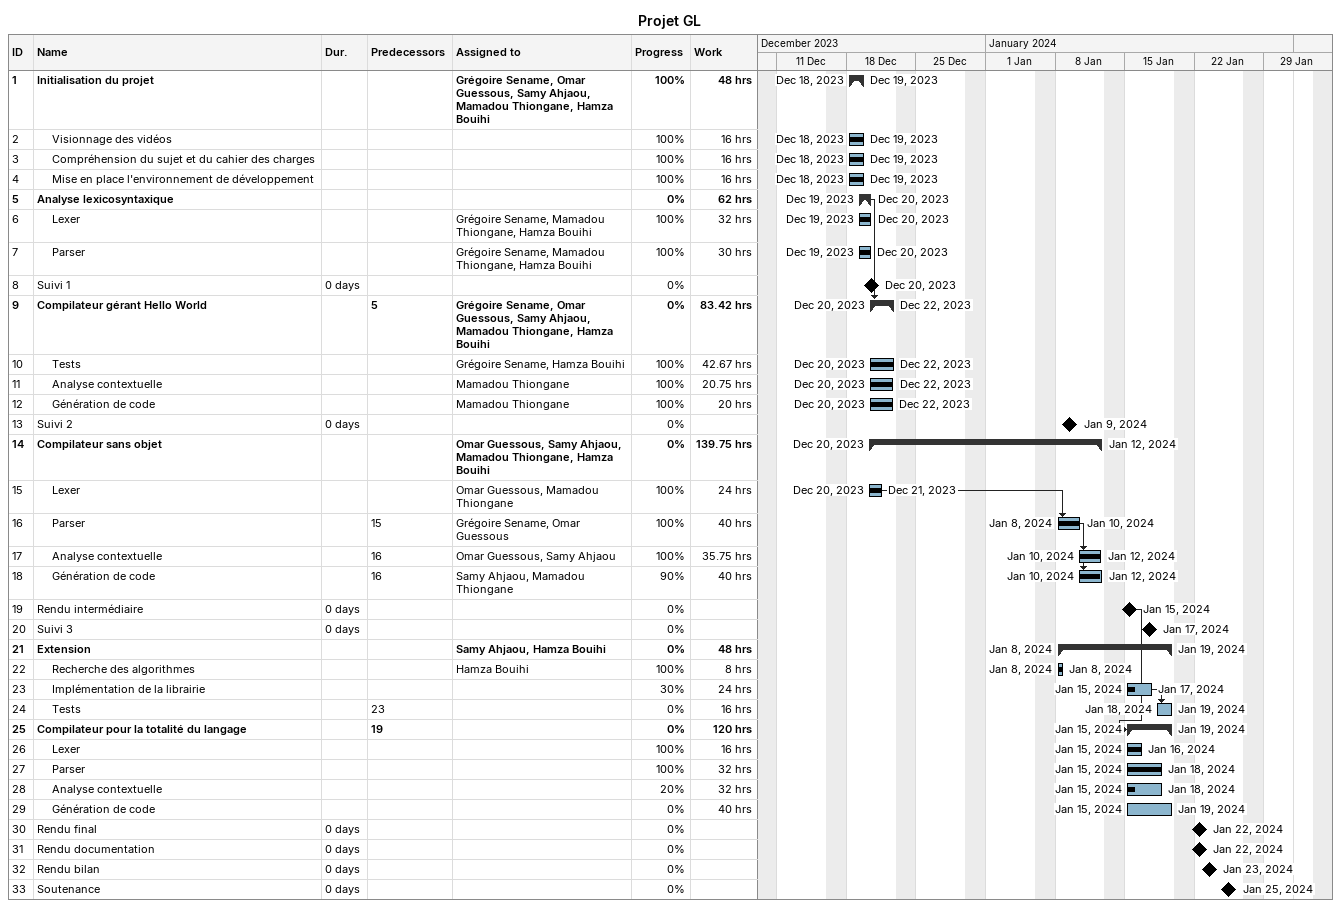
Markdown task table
Projet GL

| ID | Level | Task | Duration | Start | Finish | Predecessors | Resources | % complete | Work (h) |
|---|---|---|---|---|---|---|---|---|---|
| 1 | 1 | **Initialisation du projet** |  | 2023-12-18 | 2023-12-19 |  | Grégoire Sename, Omar Guessous, Samy Ahjaou, Mamadou Thiongane, Hamza Bouihi | 100 | 48 |
| 2 | 2 | Visionnage des vidéos |  | 2023-12-18 | 2023-12-19 |  |  | 100 | 16 |
| 3 | 2 | Compréhension du sujet et du cahier des charges |  | 2023-12-18 | 2023-12-19 |  |  | 100 | 16 |
| 4 | 2 | Mise en place l'environnement de développement |  | 2023-12-18 | 2023-12-19 |  |  | 100 | 16 |
| 5 | 1 | **Analyse lexicosyntaxique** |  | 2023-12-19 | 2023-12-20 |  |  | 0 | 62 |
| 6 | 2 | Lexer |  | 2023-12-19 | 2023-12-20 |  | Grégoire Sename, Mamadou Thiongane, Hamza Bouihi | 100 | 32 |
| 7 | 2 | Parser |  | 2023-12-19 | 2023-12-20 |  | Grégoire Sename, Mamadou Thiongane, Hamza Bouihi | 100 | 30 |
| 8 | 1 | Suivi 1 | 0d | 2023-12-20 | 2023-12-20 |  |  | 0 |  |
| 9 | 1 | **Compilateur gérant Hello World** |  | 2023-12-20 | 2023-12-22 | 5 | Grégoire Sename, Omar Guessous, Samy Ahjaou, Mamadou Thiongane, Hamza Bouihi | 0 | 83.42 |
| 10 | 2 | Tests |  | 2023-12-20 | 2023-12-22 |  | Grégoire Sename, Hamza Bouihi | 100 | 42.67 |
| 11 | 2 | Analyse contextuelle |  | 2023-12-20 | 2023-12-22 |  | Mamadou Thiongane | 100 | 20.75 |
| 12 | 2 | Génération de code |  | 2023-12-20 | 2023-12-22 |  | Mamadou Thiongane | 100 | 20 |
| 13 | 1 | Suivi 2 | 0d | 2024-01-09 | 2024-01-09 |  |  | 0 |  |
| 14 | 1 | **Compilateur sans objet** |  | 2023-12-20 | 2024-01-12 |  | Omar Guessous, Samy Ahjaou, Mamadou Thiongane, Hamza Bouihi | 0 | 139.75 |
| 15 | 2 | Lexer |  | 2023-12-20 | 2023-12-21 |  | Omar Guessous, Mamadou Thiongane | 100 | 24 |
| 16 | 2 | Parser |  | 2024-01-08 | 2024-01-10 | 15 | Grégoire Sename, Omar Guessous | 100 | 40 |
| 17 | 2 | Analyse contextuelle |  | 2024-01-10 | 2024-01-12 | 16 | Omar Guessous, Samy Ahjaou | 100 | 35.75 |
| 18 | 2 | Génération de code |  | 2024-01-10 | 2024-01-12 | 16 | Samy Ahjaou, Mamadou Thiongane | 90 | 40 |
| 19 | 1 | Rendu intermédiaire | 0d | 2024-01-15 | 2024-01-15 |  |  | 0 |  |
| 20 | 1 | Suivi 3 | 0d | 2024-01-17 | 2024-01-17 |  |  | 0 |  |
| 21 | 1 | **Extension** |  | 2024-01-08 | 2024-01-19 |  | Samy Ahjaou, Hamza Bouihi | 0 | 48 |
| 22 | 2 | Recherche des algorithmes |  | 2024-01-08 | 2024-01-08 |  | Hamza Bouihi | 100 | 8 |
| 23 | 2 | Implémentation de la librairie |  | 2024-01-15 | 2024-01-17 |  |  | 30 | 24 |
| 24 | 2 | Tests |  | 2024-01-18 | 2024-01-19 | 23 |  | 0 | 16 |
| 25 | 1 | **Compilateur pour la totalité du langage** |  | 2024-01-15 | 2024-01-19 | 19 |  | 0 | 120 |
| 26 | 2 | Lexer |  | 2024-01-15 | 2024-01-16 |  |  | 100 | 16 |
| 27 | 2 | Parser |  | 2024-01-15 | 2024-01-18 |  |  | 100 | 32 |
| 28 | 2 | Analyse contextuelle |  | 2024-01-15 | 2024-01-18 |  |  | 20 | 32 |
| 29 | 2 | Génération de code |  | 2024-01-15 | 2024-01-19 |  |  | 0 | 40 |
| 30 | 1 | Rendu final | 0d | 2024-01-22 | 2024-01-22 |  |  | 0 |  |
| 31 | 1 | Rendu documentation | 0d | 2024-01-22 | 2024-01-22 |  |  | 0 |  |
| 32 | 1 | Rendu bilan | 0d | 2024-01-23 | 2024-01-23 |  |  | 0 |  |
| 33 | 1 | Soutenance | 0d | 2024-01-25 | 2024-01-25 |  |  | 0 |  |
